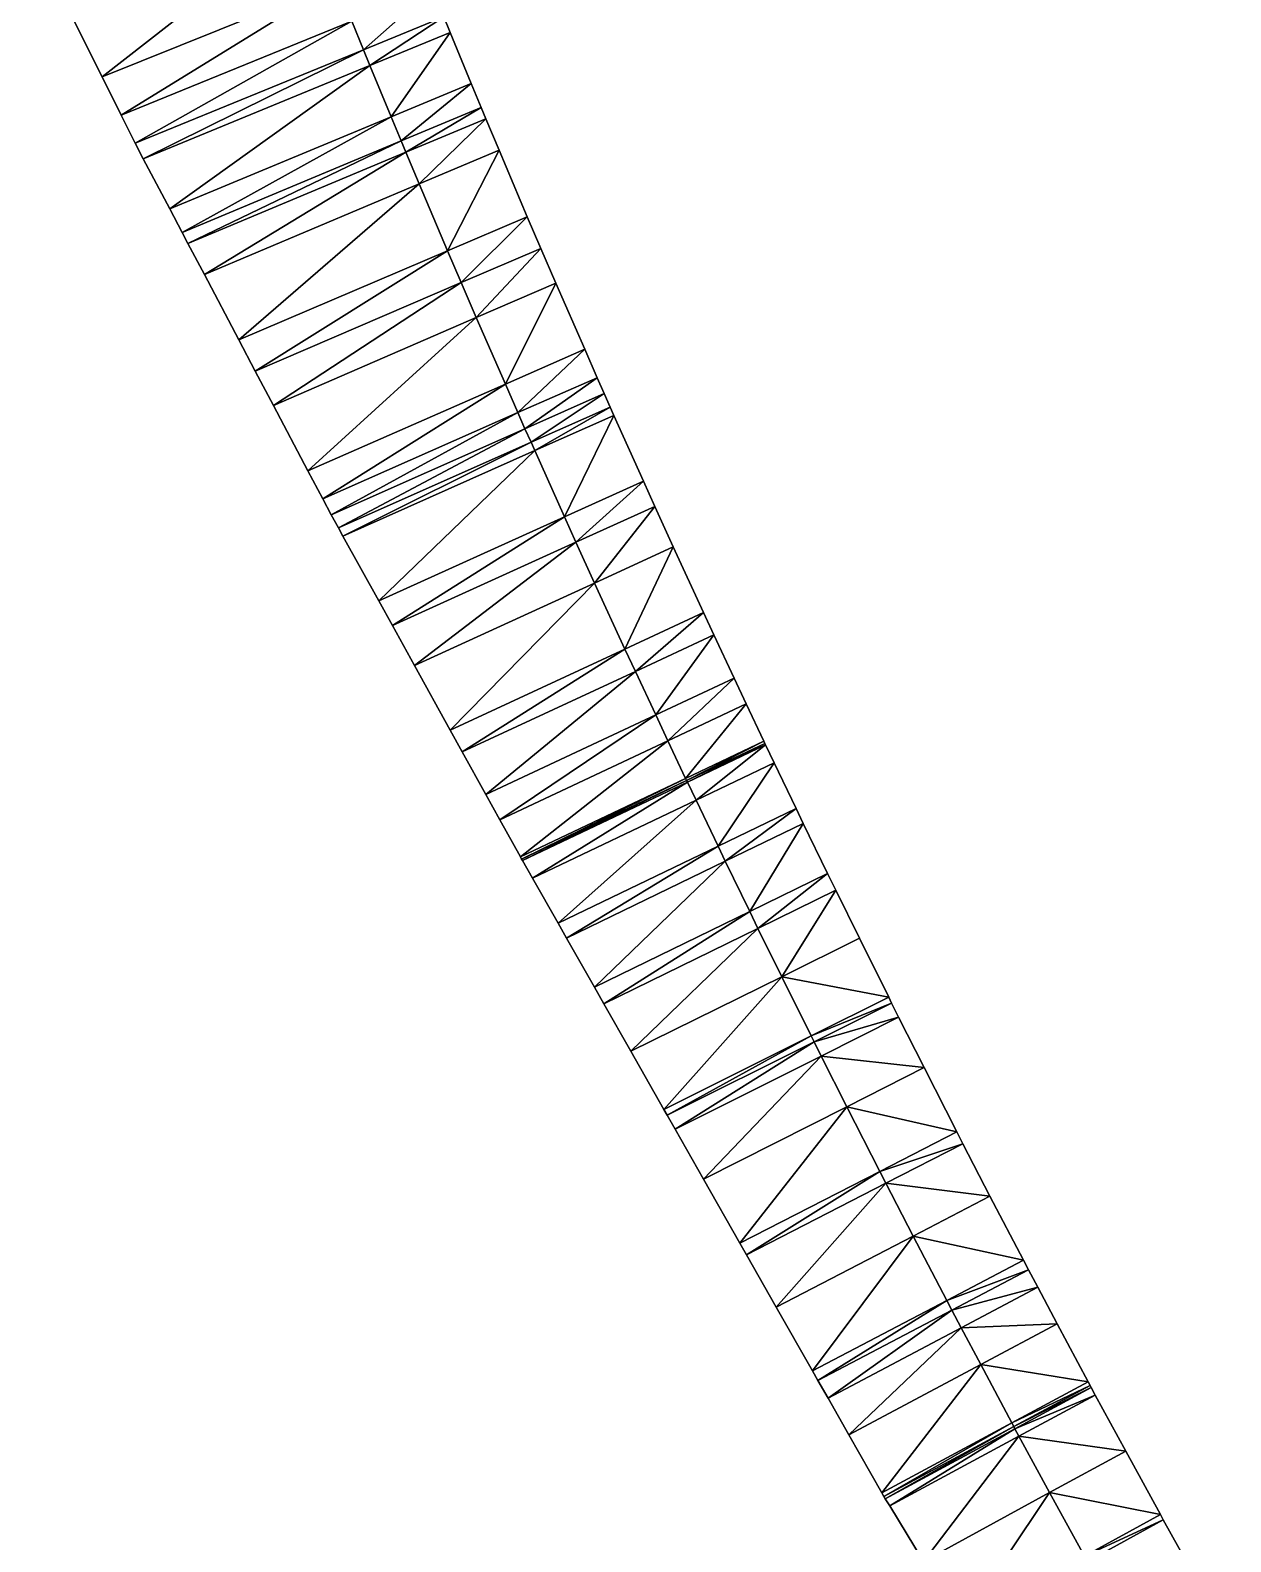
# Model space of a CAD drawing. Extents: x 12119653 to 12120127, y 3531287 to 3531983.
# Drawn here: x 12119794.8 to 12119877.9, y 3531642.3 to 3531747 of the extents above; entities that cross this region are included whole.
import ezdxf

# ---------------------------------------------------------------- set-up
doc = ezdxf.new("R2010")
doc.units = 0
doc.header["$LTSCALE"] = 0.5
doc.header["$MEASUREMENT"] = 0
doc.layers.add('C-ROAD-SHAP', color=32, linetype='Continuous')

msp = doc.modelspace()

# ---------------------------------------------------------------- meshes
at = {"layer": 'C-ROAD-SHAP'}
mesh = msp.add_polyface(dxfattribs=at)
corners = [(12119825.32, 3531743.28, 11.96), (12119826, 3531741.62, 11.97), (12119826, 3531741.62, 11.8), (12119825.32, 3531743.28, 11.79), (12119823.85, 3531746.81, 11.94), (12119823.85, 3531746.81, 11.77), (12119819.77, 3531740.97, 11.66), (12119818.3, 3531744.53, 11.64), (12119819.77, 3531740.97, 11.49), (12119818.3, 3531744.53, 11.47), (12119823.41, 3531747.9, 11.93), (12119823.41, 3531747.9, 11.76), (12119817.86, 3531745.62, 11.63), (12119817.86, 3531745.62, 11.46), (12119822.61, 3531749.85, 11.92), (12119822.61, 3531749.85, 11.75), (12119817.05, 3531747.59, 11.62), (12119817.05, 3531747.59, 11.45), (12119821.52, 3531752.53, 11.91), (12119821.52, 3531752.53, 11.74), (12119815.96, 3531750.28, 11.61), (12119815.96, 3531750.28, 11.44), (12119819.66, 3531757.17, 11.88), (12119819.66, 3531757.17, 11.71), (12119814.09, 3531754.95, 11.58), (12119814.09, 3531754.95, 11.41), (12119818.98, 3531758.89, 11.87), (12119818.98, 3531758.89, 11.71), (12119813.4, 3531756.68, 11.57), (12119813.4, 3531756.68, 11.4), (12119817.82, 3531761.82, 11.86), (12119812.24, 3531759.63, 11.56), (12119812.24, 3531759.63, 11.39), (12119817.82, 3531761.82, 11.69)]
mesh.append_faces([[corners[k] for k in face] for face in [(0, 1, 2), (0, 2, 3), (4, 0, 3), (4, 3, 5), (4, 6, 0), (4, 7, 6), (8, 7, 9), (6, 7, 8), (5, 3, 8), (9, 5, 8), (10, 4, 5), (10, 5, 11), (10, 7, 4), (10, 12, 7), (9, 12, 13), (7, 12, 9), (9, 11, 5), (13, 11, 9), (14, 10, 11), (14, 11, 15), (14, 12, 10), (14, 16, 12), (13, 16, 17), (12, 16, 13), (13, 15, 11), (17, 15, 13), (18, 14, 15), (18, 15, 19), (18, 16, 14), (18, 20, 16), (17, 20, 21), (16, 20, 17), (19, 15, 17), (21, 19, 17), (22, 18, 19), (22, 19, 23), (22, 20, 18), (22, 24, 20), (21, 24, 25), (20, 24, 21), (23, 19, 21), (25, 23, 21), (26, 22, 23), (26, 23, 27), (26, 24, 22), (26, 28, 24), (25, 28, 29), (24, 28, 25), (25, 27, 23), (29, 27, 25), (30, 28, 26), (29, 31, 32), (28, 31, 29), (33, 27, 29)]])
mesh = msp.add_polyface(dxfattribs=at)
corners = [(12119821.72, 3531736.33, 11.18), (12119820.79, 3531738.53, 11.67), (12119820.79, 3531738.53, 11.17), (12119820.47, 3531739.31, 11.67), (12119820.47, 3531739.31, 11.17), (12119819.77, 3531740.97, 11.66), (12119819.77, 3531740.97, 11.16), (12119805.3, 3531732.97, 10.92), (12119818.3, 3531744.53, 11.64), (12119818.3, 3531744.53, 11.14), (12119804.44, 3531734.6, 11.34), (12119802.6, 3531738.08, 11.17), (12119802.6, 3531738.08, 10.67), (12119804.44, 3531734.6, 10.84), (12119817.86, 3531745.62, 11.63), (12119817.86, 3531745.62, 11.13), (12119802.06, 3531739.15, 11.12), (12119802.06, 3531739.15, 10.62), (12119817.05, 3531747.59, 11.62), (12119817.05, 3531747.59, 11.12), (12119801.09, 3531741.09, 11.03), (12119801.09, 3531741.09, 10.53), (12119815.96, 3531750.28, 11.61), (12119815.96, 3531750.28, 11.11), (12119799.76, 3531743.74, 10.91), (12119799.76, 3531743.74, 10.41), (12119814.09, 3531754.95, 11.58), (12119814.09, 3531754.95, 11.08), (12119797.46, 3531748.33, 10.69), (12119797.46, 3531748.33, 10.19), (12119813.4, 3531756.68, 11.57), (12119796.61, 3531750.03, 10.61), (12119796.61, 3531750.03, 10.11), (12119813.4, 3531756.68, 11.07), (12119795.15, 3531752.92, 10.47), (12119795.15, 3531752.92, 9.97), (12119794.79, 3531753.66, 10.44), (12119794.79, 3531753.66, 9.94)]
mesh.append_faces([[corners[k] for k in face] for face in [(0, 1, 2), (2, 3, 4), (1, 3, 2), (4, 5, 6), (3, 5, 4), (6, 7, 4), (6, 8, 9), (5, 8, 6), (10, 8, 5), (11, 8, 10), (9, 12, 13), (9, 13, 6), (9, 14, 15), (8, 14, 9), (11, 14, 8), (16, 14, 11), (16, 11, 12), (16, 12, 17), (15, 17, 12), (15, 12, 9), (15, 18, 19), (14, 18, 15), (16, 18, 14), (20, 18, 16), (20, 16, 17), (20, 17, 21), (19, 21, 17), (19, 17, 15), (19, 22, 23), (18, 22, 19), (20, 22, 18), (24, 22, 20), (24, 20, 21), (24, 21, 25), (23, 25, 21), (23, 21, 19), (23, 26, 27), (22, 26, 23), (24, 26, 22), (28, 26, 24), (28, 24, 25), (28, 25, 29), (27, 29, 25), (27, 25, 23), (28, 30, 26), (31, 30, 28), (31, 28, 29), (31, 29, 32), (33, 32, 29), (33, 29, 27), (34, 31, 32), (34, 32, 35), (36, 34, 35), (36, 35, 37)]])
mesh = msp.add_polyface(dxfattribs=at)
corners = [(12119833.18, 3531724.89, 12.06), (12119834.04, 3531722.92, 11.9), (12119833.18, 3531724.89, 11.89), (12119831.18, 3531729.47, 12.03), (12119831.18, 3531729.47, 11.86), (12119827.68, 3531722.47, 11.76), (12119825.67, 3531727.08, 11.73), (12119827.68, 3531722.47, 11.59), (12119825.67, 3531727.08, 11.56), (12119830.14, 3531731.87, 12.02), (12119830.14, 3531731.87, 11.85), (12119824.63, 3531729.5, 11.72), (12119824.63, 3531729.5, 11.55), (12119829.2, 3531734.06, 12.01), (12119829.2, 3531734.06, 11.84), (12119823.68, 3531731.7, 11.71), (12119823.68, 3531731.7, 11.54), (12119827.25, 3531738.66, 11.98), (12119827.25, 3531738.66, 11.81), (12119821.72, 3531736.33, 11.68), (12119821.72, 3531736.33, 11.51), (12119826.33, 3531740.85, 11.97), (12119826.33, 3531740.85, 11.8), (12119820.79, 3531738.53, 11.67), (12119820.79, 3531738.53, 11.5), (12119826, 3531741.62, 11.97), (12119826, 3531741.62, 11.8), (12119820.47, 3531739.31, 11.67), (12119820.47, 3531739.31, 11.5), (12119825.32, 3531743.28, 11.96), (12119819.77, 3531740.97, 11.66), (12119819.77, 3531740.97, 11.49), (12119825.32, 3531743.28, 11.79)]
mesh.append_faces([[corners[k] for k in face] for face in [(0, 1, 2), (3, 0, 2), (3, 2, 4), (3, 5, 0), (3, 6, 5), (7, 6, 8), (4, 2, 7), (8, 4, 7), (9, 3, 4), (9, 4, 10), (9, 6, 3), (9, 11, 6), (8, 11, 12), (6, 11, 8), (10, 4, 8), (12, 10, 8), (13, 9, 10), (13, 10, 14), (13, 11, 9), (13, 15, 11), (12, 15, 16), (11, 15, 12), (12, 14, 10), (16, 14, 12), (17, 13, 14), (17, 14, 18), (17, 15, 13), (17, 19, 15), (16, 19, 20), (15, 19, 16), (18, 14, 16), (20, 18, 16), (21, 17, 18), (21, 18, 22), (21, 19, 17), (21, 23, 19), (20, 23, 24), (19, 23, 20), (20, 22, 18), (24, 22, 20), (25, 21, 22), (25, 22, 26), (25, 23, 21), (25, 27, 23), (24, 27, 28), (23, 27, 24), (24, 26, 22), (28, 26, 24), (29, 27, 25), (29, 30, 27), (28, 30, 31), (27, 30, 28), (28, 32, 26), (31, 32, 28)]])
mesh = msp.add_polyface(dxfattribs=at)
corners = [(12119829.04, 3531719.39, 11.27), (12119828.55, 3531720.5, 11.77), (12119828.55, 3531720.5, 11.27), (12119829.04, 3531719.39, 11.77), (12119827.68, 3531722.47, 11.76), (12119827.68, 3531722.47, 11.26), (12119825.67, 3531727.08, 11.73), (12119825.67, 3531727.08, 11.23), (12119814.01, 3531716.47, 11.79), (12119811.62, 3531720.99, 11.85), (12119811.62, 3531720.99, 11.35), (12119814.01, 3531716.47, 11.29), (12119824.63, 3531729.5, 11.72), (12119824.63, 3531729.5, 11.22), (12119810.37, 3531723.37, 11.88), (12119810.37, 3531723.37, 11.38), (12119823.68, 3531731.7, 11.71), (12119823.68, 3531731.7, 11.21), (12119809.23, 3531725.53, 11.78), (12119809.23, 3531725.53, 11.28), (12119821.72, 3531736.33, 11.68), (12119821.72, 3531736.33, 11.18), (12119806.84, 3531730.06, 11.56), (12119806.84, 3531730.06, 11.06), (12119820.79, 3531738.53, 11.67), (12119805.7, 3531732.21, 11.46), (12119805.7, 3531732.21, 10.96), (12119820.79, 3531738.53, 11.17), (12119820.47, 3531739.31, 11.67), (12119805.3, 3531732.97, 11.42), (12119805.3, 3531732.97, 10.92), (12119820.47, 3531739.31, 11.17), (12119819.77, 3531740.97, 11.66), (12119804.44, 3531734.6, 11.34), (12119804.44, 3531734.6, 10.84), (12119819.77, 3531740.97, 11.16), (12119802.6, 3531738.08, 11.17), (12119802.6, 3531738.08, 10.67)]
mesh.append_faces([[corners[k] for k in face] for face in [(0, 1, 2), (3, 1, 0), (2, 4, 5), (1, 4, 2), (5, 6, 7), (4, 6, 5), (8, 6, 4), (9, 6, 8), (7, 10, 11), (11, 5, 7), (7, 12, 13), (6, 12, 7), (9, 12, 6), (14, 12, 9), (15, 9, 10), (14, 9, 15), (13, 15, 10), (10, 7, 13), (13, 16, 17), (12, 16, 13), (14, 18, 16), (14, 16, 12), (18, 14, 15), (18, 15, 19), (15, 13, 17), (19, 15, 17), (17, 20, 21), (16, 20, 17), (18, 22, 20), (18, 20, 16), (22, 18, 19), (22, 19, 23), (19, 17, 21), (23, 19, 21), (20, 24, 21), (22, 24, 20), (22, 25, 24), (25, 22, 23), (25, 23, 26), (26, 23, 27), (27, 23, 21), (25, 28, 24), (25, 29, 28), (29, 25, 26), (29, 26, 30), (30, 26, 31), (31, 26, 27), (29, 32, 28), (33, 32, 29), (33, 29, 30), (33, 30, 34), (35, 34, 30), (36, 33, 34), (36, 34, 37)]])
mesh = msp.add_polyface(dxfattribs=at)
corners = [(12119838.03, 3531714.01, 12.12), (12119839.31, 3531711.2, 12.13), (12119839.31, 3531711.2, 11.96), (12119838.03, 3531714.01, 11.95), (12119833.86, 3531708.7, 11.83), (12119832.57, 3531711.53, 11.82), (12119832.57, 3531711.53, 11.65), (12119833.86, 3531708.7, 11.66), (12119837.24, 3531715.75, 12.11), (12119837.24, 3531715.75, 11.94), (12119831.77, 3531713.28, 11.81), (12119831.77, 3531713.28, 11.64), (12119835.2, 3531720.31, 12.08), (12119835.2, 3531720.31, 11.91), (12119829.72, 3531717.87, 11.78), (12119829.72, 3531717.87, 11.61), (12119834.94, 3531720.88, 12.08), (12119834.94, 3531720.88, 11.91), (12119829.46, 3531718.45, 11.78), (12119829.46, 3531718.45, 11.61), (12119834.53, 3531721.82, 12.07), (12119834.53, 3531721.82, 11.91), (12119829.04, 3531719.39, 11.77), (12119829.04, 3531719.39, 11.6), (12119834.04, 3531722.92, 12.07), (12119834.04, 3531722.92, 11.9), (12119828.55, 3531720.5, 11.77), (12119828.55, 3531720.5, 11.6), (12119833.18, 3531724.89, 12.06), (12119827.68, 3531722.47, 11.76), (12119827.68, 3531722.47, 11.59), (12119833.18, 3531724.89, 11.89), (12119825.67, 3531727.08, 11.73)]
mesh.append_faces([[corners[k] for k in face] for face in [(0, 1, 2), (0, 2, 3), (0, 4, 1), (0, 5, 4), (6, 3, 7), (8, 0, 3), (8, 3, 9), (8, 5, 0), (8, 10, 5), (6, 10, 11), (5, 10, 6), (6, 9, 3), (11, 9, 6), (12, 8, 9), (12, 9, 13), (12, 10, 8), (12, 14, 10), (11, 14, 15), (10, 14, 11), (13, 9, 11), (15, 13, 11), (16, 12, 13), (16, 13, 17), (16, 14, 12), (16, 18, 14), (15, 18, 19), (14, 18, 15), (15, 17, 13), (19, 17, 15), (20, 16, 17), (20, 17, 21), (20, 18, 16), (20, 22, 18), (19, 22, 23), (18, 22, 19), (19, 21, 17), (23, 21, 19), (24, 20, 21), (24, 21, 25), (24, 22, 20), (24, 26, 22), (23, 26, 27), (22, 26, 23), (23, 25, 21), (27, 25, 23), (28, 24, 25), (28, 26, 24), (28, 29, 26), (27, 29, 30), (26, 29, 27), (27, 31, 25), (30, 31, 27), (29, 32, 30)]])
mesh = msp.add_polyface(dxfattribs=at)
corners = [(12119835.96, 3531704.13, 11.36), (12119833.86, 3531708.7, 11.83), (12119833.86, 3531708.7, 11.33), (12119832.57, 3531711.53, 11.82), (12119832.57, 3531711.53, 11.32), (12119821.39, 3531703, 11.6), (12119819.86, 3531705.77, 11.64), (12119819.86, 3531705.77, 11.14), (12119821.39, 3531703, 11.1), (12119831.77, 3531713.28, 11.81), (12119831.77, 3531713.28, 11.31), (12119818.91, 3531707.48, 11.66), (12119818.91, 3531707.48, 11.16), (12119829.72, 3531717.87, 11.78), (12119829.72, 3531717.87, 11.28), (12119816.43, 3531711.96, 11.72), (12119816.43, 3531711.96, 11.22), (12119829.46, 3531718.45, 11.78), (12119829.46, 3531718.45, 11.28), (12119816.12, 3531712.52, 11.73), (12119816.12, 3531712.52, 11.23), (12119829.04, 3531719.39, 11.77), (12119829.04, 3531719.39, 11.27), (12119815.61, 3531713.43, 11.74), (12119815.61, 3531713.43, 11.24), (12119815.04, 3531714.53, 11.76), (12119828.55, 3531720.5, 11.77), (12119815.04, 3531714.53, 11.26), (12119828.55, 3531720.5, 11.27), (12119814.01, 3531716.47, 11.79), (12119827.68, 3531722.47, 11.76), (12119814.01, 3531716.47, 11.29), (12119827.68, 3531722.47, 11.26), (12119811.62, 3531720.99, 11.35), (12119811.62, 3531720.99, 11.85)]
mesh.append_faces([[corners[k] for k in face] for face in [(0, 1, 2), (2, 3, 4), (1, 3, 2), (5, 3, 1), (5, 6, 3), (7, 8, 4), (4, 8, 2), (4, 9, 10), (3, 9, 4), (6, 9, 3), (6, 11, 9), (12, 6, 7), (11, 6, 12), (12, 7, 10), (10, 7, 4), (10, 13, 14), (9, 13, 10), (11, 15, 13), (11, 13, 9), (16, 11, 12), (15, 11, 16), (14, 12, 10), (16, 12, 14), (14, 17, 18), (13, 17, 14), (15, 19, 17), (15, 17, 13), (20, 15, 16), (19, 15, 20), (18, 16, 14), (20, 16, 18), (18, 21, 22), (17, 21, 18), (19, 23, 21), (19, 21, 17), (24, 19, 20), (23, 19, 24), (22, 20, 18), (24, 20, 22), (23, 25, 26), (23, 26, 21), (27, 23, 24), (25, 23, 27), (28, 24, 22), (27, 24, 28), (25, 29, 30), (25, 30, 26), (31, 25, 27), (29, 25, 31), (27, 28, 32), (31, 27, 32), (33, 29, 31), (34, 29, 33)]])
mesh = msp.add_polyface(dxfattribs=at)
corners = [(12119845.7, 3531697.5, 12.21), (12119846.29, 3531696.26, 12.21), (12119846.29, 3531696.26, 12.05), (12119845.7, 3531697.5, 12.04), (12119845.65, 3531697.6, 12.21), (12119845.65, 3531697.6, 12.04), (12119840.29, 3531694.92, 11.91), (12119840.29, 3531694.92, 11.74), (12119845.58, 3531697.76, 12.21), (12119845.58, 3531697.76, 12.04), (12119840.23, 3531695.03, 11.91), (12119840.23, 3531695.03, 11.74), (12119840.16, 3531695.18, 11.74), (12119844.35, 3531700.35, 12.19), (12119844.35, 3531700.35, 12.02), (12119840.16, 3531695.18, 11.91), (12119838.93, 3531697.79, 11.89), (12119838.93, 3531697.79, 11.72), (12119843.52, 3531702.13, 12.18), (12119843.52, 3531702.13, 12.01), (12119838.09, 3531699.58, 11.88), (12119838.09, 3531699.58, 11.71), (12119842.12, 3531705.12, 12.17), (12119842.12, 3531705.12, 12), (12119836.68, 3531702.59, 11.87), (12119836.68, 3531702.59, 11.7), (12119841.4, 3531706.66, 12.16), (12119841.4, 3531706.66, 11.99), (12119835.96, 3531704.13, 11.86), (12119835.96, 3531704.13, 11.69), (12119839.31, 3531711.2, 12.13), (12119839.31, 3531711.2, 11.96), (12119833.86, 3531708.7, 11.83), (12119833.86, 3531708.7, 11.66), (12119832.57, 3531711.53, 11.82), (12119832.57, 3531711.53, 11.65), (12119838.03, 3531714.01, 11.95)]
mesh.append_faces([[corners[k] for k in face] for face in [(0, 1, 2), (0, 2, 3), (4, 0, 3), (4, 3, 5), (4, 6, 0), (7, 5, 3), (8, 4, 5), (8, 5, 9), (8, 10, 4), (11, 9, 5), (12, 9, 11), (13, 8, 9), (13, 9, 14), (13, 15, 8), (13, 16, 15), (12, 16, 17), (15, 16, 12), (14, 9, 12), (17, 14, 12), (18, 13, 14), (18, 14, 19), (18, 16, 13), (18, 20, 16), (17, 20, 21), (16, 20, 17), (17, 19, 14), (21, 19, 17), (22, 18, 19), (22, 19, 23), (22, 20, 18), (22, 24, 20), (21, 24, 25), (20, 24, 21), (23, 19, 21), (25, 23, 21), (26, 22, 23), (26, 23, 27), (26, 24, 22), (26, 28, 24), (25, 28, 29), (24, 28, 25), (25, 27, 23), (29, 27, 25), (30, 26, 27), (30, 27, 31), (30, 28, 26), (30, 32, 28), (29, 32, 33), (28, 32, 29), (31, 27, 29), (33, 31, 29), (33, 34, 35), (32, 34, 33), (36, 31, 33)]])
mesh = msp.add_polyface(dxfattribs=at)
corners = [(12119842.41, 3531690.49, 11.43), (12119840.88, 3531693.68, 11.91), (12119840.88, 3531693.68, 11.41), (12119842.41, 3531690.49, 11.93), (12119840.29, 3531694.92, 11.91), (12119840.29, 3531694.92, 11.41), (12119829.56, 3531688.28, 11.39), (12119829.56, 3531688.28, 10.89), (12119840.23, 3531695.03, 11.91), (12119840.23, 3531695.03, 11.41), (12119828.87, 3531689.49, 11.41), (12119828.87, 3531689.49, 10.91), (12119840.16, 3531695.18, 11.91), (12119840.16, 3531695.18, 11.41), (12119828.81, 3531689.6, 11.41), (12119828.73, 3531689.75, 10.91), (12119828.81, 3531689.6, 10.91), (12119838.93, 3531697.79, 11.89), (12119838.93, 3531697.79, 11.39), (12119828.73, 3531689.75, 11.41), (12119827.31, 3531692.31, 11.45), (12119827.31, 3531692.31, 10.95), (12119838.09, 3531699.58, 11.88), (12119838.09, 3531699.58, 11.38), (12119826.34, 3531694.06, 11.47), (12119826.34, 3531694.06, 10.97), (12119836.68, 3531702.59, 11.87), (12119836.68, 3531702.59, 11.37), (12119824.7, 3531697.02, 11.51), (12119824.7, 3531697.02, 11.01), (12119835.96, 3531704.13, 11.86), (12119835.96, 3531704.13, 11.36), (12119823.87, 3531698.53, 11.53), (12119823.87, 3531698.53, 11.03), (12119833.86, 3531708.7, 11.83), (12119821.39, 3531703, 11.6), (12119821.39, 3531703, 11.1), (12119833.86, 3531708.7, 11.33), (12119819.86, 3531705.77, 11.14), (12119819.86, 3531705.77, 11.64)]
mesh.append_faces([[corners[k] for k in face] for face in [(0, 1, 2), (3, 1, 0), (2, 4, 5), (1, 4, 2), (6, 4, 1), (5, 7, 2), (8, 9, 5), (4, 8, 5), (10, 8, 4), (9, 11, 5), (12, 13, 9), (8, 12, 9), (14, 12, 8), (15, 16, 13), (13, 16, 9), (13, 17, 18), (12, 17, 13), (19, 17, 12), (19, 20, 17), (21, 15, 18), (18, 15, 13), (18, 22, 23), (17, 22, 18), (20, 22, 17), (20, 24, 22), (25, 20, 21), (24, 20, 25), (25, 21, 23), (23, 21, 18), (23, 26, 27), (22, 26, 23), (24, 26, 22), (24, 28, 26), (29, 24, 25), (28, 24, 29), (29, 25, 27), (27, 25, 23), (27, 30, 31), (26, 30, 27), (28, 30, 26), (28, 32, 30), (33, 28, 29), (32, 28, 33), (33, 29, 31), (31, 29, 27), (30, 34, 31), (34, 30, 32), (32, 35, 34), (36, 32, 33), (35, 32, 36), (36, 33, 37), (37, 33, 31), (38, 35, 36), (39, 35, 38)]])
mesh = msp.add_polyface(dxfattribs=at)
corners = [(12119852.2, 3531684.11, 12.25), (12119854.22, 3531680.03, 12.25), (12119852.2, 3531684.11, 12.08), (12119850.56, 3531687.44, 12.24), (12119850.56, 3531687.44, 12.08), (12119846.82, 3531681.45, 11.95), (12119845.17, 3531684.8, 11.94), (12119846.82, 3531681.45, 11.78), (12119845.17, 3531684.8, 11.77), (12119849.99, 3531688.6, 12.24), (12119849.99, 3531688.6, 12.07), (12119844.6, 3531685.96, 11.94), (12119844.6, 3531685.96, 11.77), (12119848.31, 3531692.05, 12.23), (12119848.31, 3531692.05, 12.06), (12119842.91, 3531689.44, 11.93), (12119842.91, 3531689.44, 11.76), (12119847.81, 3531693.09, 12.23), (12119847.81, 3531693.09, 12.06), (12119842.41, 3531690.49, 11.93), (12119842.41, 3531690.49, 11.76), (12119846.29, 3531696.26, 12.21), (12119846.29, 3531696.26, 12.05), (12119840.88, 3531693.68, 11.91), (12119840.88, 3531693.68, 11.74), (12119845.7, 3531697.5, 12.21), (12119840.29, 3531694.92, 11.91), (12119840.29, 3531694.92, 11.74), (12119845.7, 3531697.5, 12.04), (12119845.65, 3531697.6, 12.21), (12119840.23, 3531695.03, 11.91), (12119840.23, 3531695.03, 11.74), (12119845.65, 3531697.6, 12.04), (12119845.58, 3531697.76, 12.21), (12119840.16, 3531695.18, 11.91), (12119840.16, 3531695.18, 11.74)]
mesh.append_faces([[corners[k] for k in face] for face in [(0, 1, 2), (3, 0, 2), (3, 2, 4), (3, 5, 0), (3, 6, 5), (7, 6, 8), (4, 2, 7), (8, 4, 7), (9, 3, 4), (9, 4, 10), (9, 6, 3), (9, 11, 6), (8, 11, 12), (6, 11, 8), (8, 10, 4), (12, 10, 8), (13, 9, 10), (13, 10, 14), (13, 11, 9), (13, 15, 11), (12, 15, 16), (11, 15, 12), (14, 10, 12), (16, 14, 12), (17, 13, 14), (17, 14, 18), (17, 15, 13), (17, 19, 15), (16, 19, 20), (15, 19, 16), (16, 18, 14), (20, 18, 16), (21, 17, 18), (21, 18, 22), (21, 19, 17), (21, 23, 19), (20, 23, 24), (19, 23, 20), (22, 18, 20), (24, 22, 20), (25, 23, 21), (25, 26, 23), (24, 26, 27), (23, 26, 24), (24, 28, 22), (27, 28, 24), (29, 30, 26), (30, 31, 27), (26, 30, 27), (31, 32, 27), (33, 34, 30), (34, 35, 31), (30, 34, 31)]])
mesh = msp.add_polyface(dxfattribs=at)
corners = [(12119848.85, 3531677.35, 11.95), (12119846.82, 3531681.45, 11.95), (12119846.82, 3531681.45, 11.45), (12119848.85, 3531677.35, 11.45), (12119845.17, 3531684.8, 11.94), (12119845.17, 3531684.8, 11.44), (12119836.37, 3531676.29, 11.3), (12119834.5, 3531679.58, 11.31), (12119834.5, 3531679.58, 10.81), (12119836.37, 3531676.29, 10.8), (12119844.6, 3531685.96, 11.94), (12119844.6, 3531685.96, 11.44), (12119833.85, 3531680.72, 11.31), (12119833.85, 3531680.72, 10.81), (12119842.91, 3531689.44, 11.93), (12119842.91, 3531689.44, 11.43), (12119831.92, 3531684.13, 11.33), (12119831.92, 3531684.13, 10.83), (12119842.41, 3531690.49, 11.93), (12119842.41, 3531690.49, 11.43), (12119831.33, 3531685.16, 11.34), (12119831.33, 3531685.16, 10.84), (12119840.88, 3531693.68, 11.91), (12119829.56, 3531688.28, 11.39), (12119829.56, 3531688.28, 10.89), (12119840.88, 3531693.68, 11.41), (12119828.87, 3531689.49, 11.41), (12119840.29, 3531694.92, 11.91), (12119828.87, 3531689.49, 10.91), (12119840.29, 3531694.92, 11.41), (12119828.81, 3531689.6, 11.41), (12119840.23, 3531695.03, 11.91), (12119828.81, 3531689.6, 10.91), (12119840.23, 3531695.03, 11.41), (12119828.73, 3531689.75, 11.41), (12119840.16, 3531695.18, 11.91), (12119828.73, 3531689.75, 10.91), (12119827.31, 3531692.31, 10.95), (12119827.31, 3531692.31, 11.45)]
mesh.append_faces([[corners[k] for k in face] for face in [(0, 1, 2), (0, 2, 3), (2, 4, 5), (1, 4, 2), (6, 4, 1), (7, 4, 6), (8, 6, 9), (7, 6, 8), (5, 8, 9), (5, 9, 2), (5, 10, 11), (4, 10, 5), (7, 10, 4), (12, 10, 7), (13, 7, 8), (12, 7, 13), (11, 13, 8), (11, 8, 5), (11, 14, 15), (10, 14, 11), (12, 14, 10), (16, 14, 12), (17, 12, 13), (16, 12, 17), (15, 17, 13), (15, 13, 11), (15, 18, 19), (14, 18, 15), (16, 18, 14), (20, 18, 16), (21, 16, 17), (20, 16, 21), (19, 21, 17), (19, 17, 15), (20, 22, 18), (20, 23, 22), (24, 20, 21), (23, 20, 24), (24, 21, 25), (25, 21, 19), (23, 26, 27), (28, 23, 24), (26, 23, 28), (28, 24, 29), (26, 30, 31), (26, 28, 32), (30, 26, 32), (32, 28, 33), (30, 34, 35), (30, 32, 36), (34, 30, 36), (37, 34, 36), (38, 34, 37)]])
mesh = msp.add_polyface(dxfattribs=at)
corners = [(12119859.36, 3531669.89, 12.05), (12119861.23, 3531666.27, 12.2), (12119861.23, 3531666.27, 12.03), (12119859.36, 3531669.89, 12.22), (12119854.02, 3531667.15, 11.92), (12119855.91, 3531663.5, 11.9), (12119854.02, 3531667.15, 11.75), (12119855.91, 3531663.5, 11.73), (12119858.94, 3531670.71, 12.05), (12119858.94, 3531670.71, 12.22), (12119853.6, 3531667.97, 11.92), (12119853.6, 3531667.97, 11.75), (12119856.67, 3531675.16, 12.07), (12119856.67, 3531675.16, 12.24), (12119851.32, 3531672.45, 11.94), (12119851.32, 3531672.45, 11.77), (12119854.91, 3531678.65, 12.08), (12119854.91, 3531678.65, 12.24), (12119849.55, 3531675.96, 11.94), (12119849.55, 3531675.96, 11.77), (12119854.42, 3531679.63, 12.08), (12119854.42, 3531679.63, 12.25), (12119849.06, 3531676.95, 11.95), (12119849.06, 3531676.95, 11.78), (12119854.22, 3531680.03, 12.08), (12119854.22, 3531680.03, 12.25), (12119848.85, 3531677.35, 11.95), (12119848.85, 3531677.35, 11.78), (12119852.2, 3531684.11, 12.08), (12119846.82, 3531681.45, 11.95), (12119852.2, 3531684.11, 12.25), (12119846.82, 3531681.45, 11.78), (12119845.17, 3531684.8, 11.94)]
mesh.append_faces([[corners[k] for k in face] for face in [(0, 1, 2), (3, 1, 0), (3, 4, 1), (5, 4, 6), (6, 2, 7), (6, 0, 2), (8, 3, 0), (9, 3, 8), (3, 10, 4), (9, 10, 3), (4, 10, 11), (4, 11, 6), (11, 0, 6), (11, 8, 0), (12, 9, 8), (13, 9, 12), (9, 14, 10), (13, 14, 9), (10, 14, 15), (10, 15, 11), (15, 8, 11), (15, 12, 8), (16, 13, 12), (17, 13, 16), (13, 18, 14), (17, 18, 13), (14, 18, 19), (14, 19, 15), (19, 12, 15), (19, 16, 12), (20, 17, 16), (21, 17, 20), (17, 22, 18), (21, 22, 17), (18, 22, 23), (18, 23, 19), (23, 16, 19), (23, 20, 16), (24, 21, 20), (25, 21, 24), (21, 26, 22), (25, 26, 21), (22, 26, 27), (22, 27, 23), (27, 20, 23), (27, 24, 20), (28, 25, 24), (25, 29, 26), (30, 29, 25), (26, 29, 31), (26, 31, 27), (31, 24, 27), (31, 28, 24), (29, 32, 31)]])
mesh = msp.add_polyface(dxfattribs=at)
corners = [(12119858.24, 3531659.04, 11.86), (12119855.91, 3531663.5, 11.9), (12119855.91, 3531663.5, 11.4), (12119854.02, 3531667.15, 11.92), (12119854.02, 3531667.15, 11.42), (12119846.43, 3531658.58, 11.22), (12119844.38, 3531662.19, 11.23), (12119844.38, 3531662.19, 10.73), (12119846.43, 3531658.58, 10.72), (12119853.6, 3531667.97, 11.92), (12119853.6, 3531667.97, 11.42), (12119843.92, 3531663, 11.24), (12119843.92, 3531663, 10.74), (12119851.32, 3531672.45, 11.94), (12119851.32, 3531672.45, 11.44), (12119841.4, 3531667.43, 11.26), (12119841.4, 3531667.43, 10.76), (12119849.55, 3531675.96, 11.94), (12119849.55, 3531675.96, 11.44), (12119839.44, 3531670.89, 11.27), (12119839.44, 3531670.89, 10.77), (12119849.06, 3531676.95, 11.95), (12119849.06, 3531676.95, 11.45), (12119838.89, 3531671.86, 11.28), (12119838.89, 3531671.86, 10.78), (12119848.85, 3531677.35, 11.95), (12119848.85, 3531677.35, 11.45), (12119838.66, 3531672.26, 11.28), (12119838.66, 3531672.26, 10.78), (12119846.82, 3531681.45, 11.95), (12119836.37, 3531676.29, 11.3), (12119836.37, 3531676.29, 10.8), (12119846.82, 3531681.45, 11.45)]
mesh.append_faces([[corners[k] for k in face] for face in [(0, 1, 2), (1, 3, 4), (1, 4, 2), (3, 1, 5), (6, 3, 5), (6, 5, 7), (4, 7, 8), (4, 8, 2), (3, 9, 10), (3, 10, 4), (6, 9, 3), (11, 9, 6), (12, 6, 7), (11, 6, 12), (10, 12, 7), (10, 7, 4), (9, 13, 14), (9, 14, 10), (13, 9, 11), (15, 13, 11), (16, 11, 12), (15, 11, 16), (14, 16, 12), (14, 12, 10), (13, 17, 18), (13, 18, 14), (17, 13, 15), (19, 17, 15), (20, 15, 16), (19, 15, 20), (18, 20, 16), (18, 16, 14), (17, 21, 22), (17, 22, 18), (19, 21, 17), (23, 21, 19), (24, 19, 20), (23, 19, 24), (22, 24, 20), (22, 20, 18), (21, 25, 26), (21, 26, 22), (23, 25, 21), (27, 25, 23), (23, 24, 28), (27, 23, 28), (26, 28, 24), (26, 24, 22), (29, 25, 27), (30, 29, 27), (31, 27, 28), (30, 27, 31), (32, 31, 28), (32, 28, 26)]])
mesh = msp.add_polyface(dxfattribs=at)
corners = [(12119868.25, 3531653.01, 11.91), (12119868.52, 3531652.49, 12.07), (12119868.52, 3531652.49, 11.91), (12119868.25, 3531653.01, 12.08), (12119862.96, 3531650.16, 11.61), (12119868.17, 3531653.15, 11.91), (12119868.17, 3531653.15, 12.08), (12119862.88, 3531650.31, 11.78), (12119862.88, 3531650.31, 11.61), (12119868.03, 3531653.41, 11.92), (12119868.03, 3531653.41, 12.08), (12119862.75, 3531650.57, 11.78), (12119862.75, 3531650.57, 11.61), (12119865.89, 3531657.42, 11.96), (12119865.89, 3531657.42, 12.13), (12119860.59, 3531654.6, 11.83), (12119860.59, 3531654.6, 11.66), (12119864.54, 3531659.95, 11.98), (12119864.54, 3531659.95, 12.15), (12119859.24, 3531657.14, 11.85), (12119859.24, 3531657.14, 11.68), (12119863.9, 3531661.17, 11.99), (12119863.9, 3531661.17, 12.16), (12119858.59, 3531658.38, 11.86), (12119858.59, 3531658.38, 11.69), (12119863.55, 3531661.84, 12), (12119863.55, 3531661.84, 12.16), (12119858.24, 3531659.04, 11.86), (12119858.24, 3531659.04, 11.69), (12119861.23, 3531666.27, 12.03), (12119861.23, 3531666.27, 12.2), (12119855.91, 3531663.5, 11.9), (12119855.91, 3531663.5, 11.73), (12119854.02, 3531667.15, 11.92), (12119854.02, 3531667.15, 11.75)]
mesh.append_faces([[corners[k] for k in face] for face in [(0, 1, 2), (3, 1, 0), (4, 0, 2), (5, 3, 0), (6, 3, 5), (6, 7, 3), (8, 5, 0), (9, 6, 5), (10, 6, 9), (10, 11, 6), (12, 9, 5), (13, 10, 9), (14, 10, 13), (10, 15, 11), (14, 15, 10), (11, 15, 16), (11, 16, 12), (16, 9, 12), (16, 13, 9), (17, 14, 13), (18, 14, 17), (14, 19, 15), (18, 19, 14), (15, 19, 20), (15, 20, 16), (20, 13, 16), (20, 17, 13), (21, 18, 17), (22, 18, 21), (18, 23, 19), (22, 23, 18), (19, 23, 24), (19, 24, 20), (24, 17, 20), (24, 21, 17), (25, 22, 21), (26, 22, 25), (22, 27, 23), (26, 27, 22), (23, 27, 28), (23, 28, 24), (28, 21, 24), (28, 25, 21), (29, 26, 25), (30, 26, 29), (26, 31, 27), (30, 31, 26), (27, 31, 32), (27, 32, 28), (32, 25, 28), (32, 29, 25), (30, 33, 31), (31, 34, 32)]])
mesh = msp.add_polyface(dxfattribs=at)
corners = [(12119865.36, 3531645.74, 11.73), (12119863.24, 3531649.65, 11.77), (12119863.24, 3531649.65, 11.27), (12119862.96, 3531650.16, 11.78), (12119862.96, 3531650.16, 11.28), (12119854.29, 3531644.82, 11.16), (12119854.29, 3531644.82, 10.66), (12119862.88, 3531650.31, 11.78), (12119862.88, 3531650.31, 11.28), (12119853.98, 3531645.32, 11.16), (12119853.98, 3531645.32, 10.66), (12119862.75, 3531650.57, 11.78), (12119862.75, 3531650.57, 11.28), (12119853.89, 3531645.47, 11.16), (12119853.74, 3531645.72, 10.66), (12119853.89, 3531645.47, 10.66), (12119860.59, 3531654.6, 11.83), (12119860.59, 3531654.6, 11.33), (12119853.74, 3531645.72, 11.16), (12119851.46, 3531649.74, 11.18), (12119851.46, 3531649.74, 10.68), (12119859.24, 3531657.14, 11.85), (12119859.24, 3531657.14, 11.35), (12119850.02, 3531652.27, 11.19), (12119850.02, 3531652.27, 10.69), (12119858.59, 3531658.38, 11.86), (12119858.59, 3531658.38, 11.36), (12119849.32, 3531653.5, 11.19), (12119849.32, 3531653.5, 10.69), (12119858.24, 3531659.04, 11.86), (12119858.24, 3531659.04, 11.36), (12119848.94, 3531654.16, 11.2), (12119848.94, 3531654.16, 10.7), (12119855.91, 3531663.5, 11.4), (12119855.91, 3531663.5, 11.9), (12119846.43, 3531658.58, 11.22), (12119846.43, 3531658.58, 10.72), (12119844.38, 3531662.19, 10.73)]
mesh.append_faces([[corners[k] for k in face] for face in [(0, 1, 2), (1, 3, 4), (1, 4, 2), (5, 3, 1), (4, 6, 2), (3, 7, 8), (3, 8, 4), (9, 7, 3), (8, 10, 4), (7, 11, 12), (7, 12, 8), (13, 11, 7), (12, 14, 15), (12, 15, 8), (11, 16, 17), (11, 17, 12), (16, 11, 18), (19, 16, 18), (19, 18, 20), (17, 20, 14), (17, 14, 12), (16, 21, 22), (16, 22, 17), (19, 21, 16), (23, 21, 19), (24, 19, 20), (23, 19, 24), (22, 24, 20), (22, 20, 17), (21, 25, 26), (21, 26, 22), (23, 25, 21), (27, 25, 23), (28, 23, 24), (27, 23, 28), (26, 28, 24), (26, 24, 22), (25, 29, 30), (25, 30, 26), (27, 29, 25), (31, 29, 27), (32, 27, 28), (31, 27, 32), (30, 32, 28), (30, 28, 26), (29, 33, 30), (34, 29, 31), (35, 34, 31), (36, 31, 32), (35, 31, 36), (33, 36, 32), (33, 32, 30), (37, 35, 36)]])
mesh = msp.add_polyface(dxfattribs=at)
corners = [(12119875.46, 3531639.85, 11.93), (12119877.9, 3531635.49, 11.88), (12119875.46, 3531639.85, 11.76), (12119870.22, 3531636.93, 11.63), (12119870.22, 3531636.93, 11.46), (12119877.9, 3531635.49, 11.71), (12119875.32, 3531640.1, 11.77), (12119875.32, 3531640.1, 11.93), (12119870.08, 3531637.18, 11.63), (12119870.08, 3531637.18, 11.46), (12119873.23, 3531643.86, 11.81), (12119873.23, 3531643.86, 11.98), (12119867.98, 3531640.96, 11.68), (12119867.98, 3531640.96, 11.51), (12119873.03, 3531644.23, 11.81), (12119873.03, 3531644.23, 11.98), (12119867.78, 3531641.33, 11.68), (12119867.78, 3531641.33, 11.51), (12119870.63, 3531648.61, 11.86), (12119870.63, 3531648.61, 12.03), (12119865.36, 3531645.74, 11.73), (12119865.36, 3531645.74, 11.56), (12119868.52, 3531652.49, 11.91), (12119868.52, 3531652.49, 12.07), (12119863.24, 3531649.65, 11.77), (12119863.24, 3531649.65, 11.6), (12119862.96, 3531650.16, 11.78), (12119868.25, 3531653.01, 12.08), (12119862.96, 3531650.16, 11.61), (12119862.88, 3531650.31, 11.78), (12119862.88, 3531650.31, 11.61), (12119868.25, 3531653.01, 11.91), (12119868.17, 3531653.15, 12.08), (12119862.75, 3531650.57, 11.78), (12119862.75, 3531650.57, 11.61), (12119868.17, 3531653.15, 11.91)]
mesh.append_faces([[corners[k] for k in face] for face in [(0, 1, 2), (0, 3, 1), (4, 2, 5), (6, 0, 2), (7, 0, 6), (0, 8, 3), (7, 8, 0), (9, 2, 4), (9, 6, 2), (10, 7, 6), (11, 7, 10), (7, 12, 8), (11, 12, 7), (8, 12, 13), (8, 13, 9), (13, 6, 9), (13, 10, 6), (14, 11, 10), (15, 11, 14), (11, 16, 12), (15, 16, 11), (12, 16, 17), (12, 17, 13), (17, 10, 13), (17, 14, 10), (18, 15, 14), (19, 15, 18), (15, 20, 16), (19, 20, 15), (16, 20, 21), (16, 21, 17), (21, 14, 17), (21, 18, 14), (22, 19, 18), (23, 19, 22), (19, 24, 20), (23, 24, 19), (20, 24, 25), (20, 25, 21), (25, 18, 21), (25, 22, 18), (23, 26, 24), (27, 26, 23), (24, 26, 28), (24, 28, 25), (28, 22, 25), (27, 29, 26), (26, 29, 30), (26, 30, 28), (30, 31, 28), (32, 33, 29), (29, 33, 34), (29, 34, 30), (34, 35, 30)]])
mesh = msp.add_polyface(dxfattribs=at)
corners = [(12119872.81, 3531632.32, 11.58), (12119872.68, 3531632.54, 11.58), (12119872.68, 3531632.54, 11.08), (12119870.22, 3531636.93, 11.63), (12119870.22, 3531636.93, 11.13), (12119864.54, 3531627.95, 11.08), (12119864.54, 3531627.95, 10.58), (12119870.08, 3531637.18, 11.63), (12119870.08, 3531637.18, 11.13), (12119861.9, 3531632.29, 11.1), (12119861.76, 3531632.53, 11.1), (12119861.76, 3531632.53, 10.6), (12119861.9, 3531632.29, 10.6), (12119867.98, 3531640.96, 11.68), (12119867.98, 3531640.96, 11.18), (12119859.48, 3531636.27, 11.12), (12119859.48, 3531636.27, 10.62), (12119867.78, 3531641.33, 11.68), (12119867.78, 3531641.33, 11.18), (12119859.26, 3531636.63, 11.12), (12119859.26, 3531636.63, 10.62), (12119865.36, 3531645.74, 11.73), (12119865.36, 3531645.74, 11.23), (12119856.62, 3531640.98, 11.14), (12119856.62, 3531640.98, 10.64), (12119863.24, 3531649.65, 11.27), (12119863.24, 3531649.65, 11.77), (12119854.29, 3531644.82, 11.16), (12119854.29, 3531644.82, 10.66), (12119853.98, 3531645.32, 11.16), (12119862.96, 3531650.16, 11.78), (12119853.98, 3531645.32, 10.66), (12119862.96, 3531650.16, 11.28), (12119853.89, 3531645.47, 11.16), (12119862.88, 3531650.31, 11.78), (12119853.89, 3531645.47, 10.66), (12119862.88, 3531650.31, 11.28), (12119853.74, 3531645.72, 11.16), (12119862.75, 3531650.57, 11.78), (12119853.74, 3531645.72, 10.66), (12119851.46, 3531649.74, 10.68)]
mesh.append_faces([[corners[k] for k in face] for face in [(0, 1, 2), (1, 3, 4), (1, 4, 2), (3, 1, 5), (4, 6, 2), (3, 7, 8), (3, 8, 4), (9, 7, 3), (10, 7, 9), (8, 11, 12), (8, 12, 4), (7, 13, 14), (7, 14, 8), (13, 7, 10), (15, 13, 10), (16, 10, 11), (15, 10, 16), (14, 16, 11), (14, 11, 8), (13, 17, 18), (13, 18, 14), (15, 17, 13), (19, 17, 15), (15, 16, 20), (19, 15, 20), (18, 20, 16), (18, 16, 14), (17, 21, 22), (17, 22, 18), (21, 17, 19), (23, 21, 19), (24, 19, 20), (23, 19, 24), (22, 24, 20), (22, 20, 18), (21, 25, 22), (26, 21, 23), (27, 26, 23), (28, 23, 24), (27, 23, 28), (25, 28, 24), (25, 24, 22), (29, 30, 27), (31, 27, 28), (29, 27, 31), (32, 31, 28), (33, 34, 29), (29, 31, 35), (33, 29, 35), (36, 35, 31), (37, 38, 33), (33, 35, 39), (37, 33, 39), (40, 37, 39)]])

doc.saveas('drawing.dxf')
